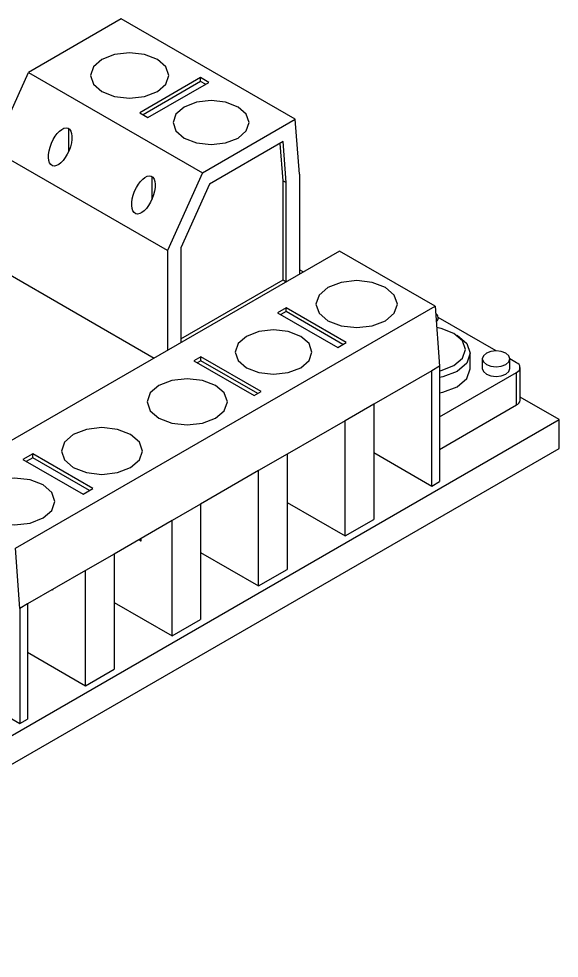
# Model space of a CAD drawing. Header units: millimetres. Extents: x 36 to 151, y 48 to 186.
# Drawn here: x 103.91 to 108.5, y 145.43 to 153.42 of the extents above; entities that cross this region are included whole.
import ezdxf

# ---------------------------------------------------------------- set-up
doc = ezdxf.new("R2010")
doc.units = ezdxf.units.MM

msp = doc.modelspace()

# ---------------------------------------------------------------- linework, layer by layer
at = {"color": 7, "linetype": 'Continuous', "lineweight": 25}
for p, q in [((104.7795, 153.4187), (103.9908, 152.9634)), ((106.258, 152.5652), (104.7795, 153.4187)), ((103.6937, 152.302), (103.9908, 152.9634)), ((103.9908, 152.9634), (105.4693, 152.1099)), ((105.454, 152.9187), (104.9362, 152.6197)), ((105.454, 152.886), (104.9645, 152.6034)), ((105.0062, 152.5793), (105.524, 152.8783)), ((105.524, 152.8783), (105.454, 152.9187)), ((105.454, 152.886), (105.454, 152.9187)), ((105.4957, 152.8619), (105.454, 152.886)), ((104.9362, 152.6197), (105.0062, 152.5793)), ((105.4693, 152.1099), (106.258, 152.5652)), ((106.2951, 152.0967), (106.258, 152.5652)), ((104.3314, 152.4867), (104.3314, 152.2887)), ((106.1543, 152.3747), (105.5281, 152.0133)), ((106.1819, 152.0257), (106.1543, 152.3747)), ((105.1722, 151.4485), (103.6937, 152.302)), ((106.1537, 152.0421), (106.1285, 152.3598)), ((105.0385, 152.0784), (105.0385, 151.8805)), ((105.4693, 152.1099), (105.1722, 151.4485)), ((106.2951, 152.0967), (106.2951, 151.2486)), ((105.5281, 152.0133), (105.2853, 151.4726)), ((106.1537, 151.1986), (106.1537, 152.0421)), ((106.1537, 152.0421), (106.1819, 152.0257)), ((106.1819, 151.1832), (106.1819, 152.0257)), ((106.634, 151.4442), (103.0696, 149.3865)), ((105.1722, 151.4485), (105.1722, 150.6003)), ((105.2853, 151.4726), (105.2853, 150.6656)), ((107.4455, 150.9757), (106.634, 151.4442)), ((103.6937, 151.3222), (105.0581, 150.5345)), ((106.3257, 151.2662), (106.2951, 151.2839)), ((105.2853, 150.6973), (106.1537, 151.1986)), ((106.1537, 151.1986), (106.1811, 151.1827)), ((103.8811, 148.9181), (107.4455, 150.9757)), ((106.1791, 150.9619), (106.1071, 150.9204)), ((106.6901, 150.6669), (106.1791, 150.9619)), ((106.1791, 150.9292), (106.1791, 150.9619)), ((107.4455, 150.9757), (107.4826, 150.4644)), ((106.1071, 150.9204), (106.6181, 150.6253)), ((106.1791, 150.9292), (106.1354, 150.904)), ((106.6618, 150.6506), (106.1791, 150.9292)), ((107.9649, 150.5951), (107.4722, 150.8795)), ((106.6181, 150.6253), (106.6901, 150.6669)), ((105.4558, 150.5443), (105.3966, 150.5102)), ((105.9668, 150.2493), (105.4558, 150.5443)), ((105.4558, 150.5117), (105.4558, 150.5443)), ((107.743, 150.4441), (107.743, 150.5748)), ((105.3966, 150.5102), (105.9076, 150.2152)), ((105.4558, 150.5117), (105.4248, 150.4938)), ((105.9385, 150.233), (105.4558, 150.5117)), ((107.4826, 150.4644), (107.4175, 150.4268)), ((107.4826, 150.4644), (107.4826, 149.4845)), ((107.8472, 150.5279), (107.8472, 150.4462)), ((108.1385, 150.4948), (108.0799, 150.5287)), ((108.0799, 150.4462), (108.0799, 150.5279)), ((107.4175, 150.4268), (106.9247, 150.1423)), ((107.4175, 149.4469), (107.4175, 150.4268)), ((107.4826, 150.0346), (108.1385, 150.4132)), ((108.1385, 150.1356), (108.1385, 150.4132)), ((108.1678, 150.1764), (108.1678, 150.454)), ((105.9076, 150.2152), (105.9668, 150.2493)), ((106.9247, 150.1423), (106.6821, 150.0022)), ((106.9247, 150.1423), (106.9247, 149.1625)), ((108.5003, 150.0109), (108.1678, 150.2029)), ((107.4826, 149.7569), (108.1385, 150.1356)), ((100.9941, 145.6776), (108.5003, 150.0109)), ((106.6821, 150.0022), (106.1893, 149.7178)), ((106.6821, 149.0224), (106.6821, 150.0022)), ((108.5003, 149.7659), (108.5003, 150.0109)), ((100.9941, 145.4327), (108.5003, 149.7659)), ((104.0281, 149.7201), (103.9435, 149.6713)), ((103.9435, 149.6713), (104.4545, 149.3763)), ((104.0281, 149.6875), (103.9718, 149.655)), ((104.5391, 149.4251), (104.0281, 149.7201)), ((104.0281, 149.6875), (104.0281, 149.7201)), ((104.5108, 149.4088), (104.0281, 149.6875)), ((106.1893, 149.7178), (105.9467, 149.5777)), ((106.1893, 149.7178), (106.1893, 148.7379)), ((106.9247, 149.7314), (107.4175, 149.4469)), ((105.9467, 149.5777), (105.4539, 149.2933)), ((105.9467, 148.5979), (105.9467, 149.5777)), ((104.4545, 149.3763), (104.5391, 149.4251)), ((107.4175, 149.4469), (107.4826, 149.4845)), ((105.4539, 149.2933), (105.2113, 149.1532)), ((105.4539, 149.2933), (105.4539, 148.3134)), ((106.1893, 149.3068), (106.6821, 149.0224)), ((105.2113, 149.1532), (104.7185, 148.8687)), ((105.2113, 148.1733), (105.2113, 149.1532)), ((106.6821, 149.0224), (106.9247, 149.1625)), ((104.948, 148.9786), (104.9284, 148.9899)), ((104.948, 148.9786), (104.9386, 148.9958)), ((104.948, 148.9786), (104.948, 149.0012)), ((103.9182, 148.4067), (103.8811, 148.9181)), ((104.7185, 148.8687), (104.4759, 148.7286)), ((104.7185, 148.8687), (104.7185, 147.8889)), ((105.4539, 148.8823), (105.9467, 148.5979)), ((104.4759, 148.7286), (103.9832, 148.4442)), ((104.4759, 147.7488), (104.4759, 148.7286)), ((105.9467, 148.5979), (106.1893, 148.7379)), ((104.1986, 148.5621), (104.193, 148.5653)), ((104.1986, 148.5621), (104.1957, 148.5669)), ((104.1986, 148.5621), (104.1986, 148.5686)), ((103.9832, 148.4442), (103.9182, 148.4067)), ((103.9182, 148.4067), (103.9182, 147.4269)), ((103.9832, 148.4442), (103.9832, 147.4643)), ((104.7185, 148.4578), (105.2113, 148.1733)), ((105.2113, 148.1733), (105.4539, 148.3134)), ((102.7725, 148.0882), (103.9182, 147.4269)), ((103.9832, 148.0332), (104.4759, 147.7488)), ((104.4759, 147.7488), (104.7185, 147.8889)), ((103.9182, 147.4269), (103.9832, 147.4643))]:
    msp.add_line(p, q, dxfattribs=at)
at = {"color": 7, "linetype": 'Continuous', "lineweight": 25, "flags": 128}
for points in [[(104.615, 152.8004), (104.723, 152.7588), (104.8505, 152.7441), (104.9779, 152.7588), (105.086, 152.8004), (105.1582, 152.8628), (105.1835, 152.9364), (105.1582, 153.01), (105.086, 153.0723), (104.9779, 153.114), (104.8505, 153.1286), (104.723, 153.114), (104.615, 153.0723), (104.5428, 153.01), (104.5174, 152.9364), (104.5428, 152.8628), (104.615, 152.8004)], [(105.3139, 152.4048), (105.4188, 152.3644), (105.5426, 152.3501), (105.6664, 152.3644), (105.7713, 152.4048), (105.8414, 152.4654), (105.866, 152.5368), (105.8414, 152.6083), (105.7713, 152.6688), (105.6664, 152.7093), (105.5426, 152.7235), (105.4188, 152.7093), (105.3139, 152.6688), (105.2438, 152.6083), (105.2192, 152.5368), (105.2438, 152.4654), (105.3139, 152.4048)], [(106.5349, 150.8524), (106.6471, 150.8091), (106.7796, 150.7939), (106.912, 150.8091), (107.0242, 150.8524), (107.0992, 150.9172), (107.1256, 150.9937), (107.0992, 151.0701), (107.0242, 151.1349), (106.912, 151.1782), (106.7796, 151.1934), (106.6471, 151.1782), (106.5349, 151.1349), (106.4599, 151.0701), (106.4336, 150.9937), (106.4599, 150.9172), (106.5349, 150.8524)], [(107.4826, 150.4257), (107.4962, 150.4287), (107.6049, 150.4706), (107.6775, 150.5334), (107.703, 150.6074), (107.6775, 150.6815), (107.6049, 150.7442), (107.4962, 150.7862), (107.4587, 150.7936)], [(105.8424, 150.4526), (105.9483, 150.4118), (106.0732, 150.3974), (106.1982, 150.4118), (106.3041, 150.4526), (106.3749, 150.5138), (106.3997, 150.5859), (106.3749, 150.6581), (106.3041, 150.7192), (106.1982, 150.7601), (106.0732, 150.7744), (105.9483, 150.7601), (105.8424, 150.7192), (105.7716, 150.6581), (105.7467, 150.5859), (105.7716, 150.5138), (105.8424, 150.4526)], [(107.6332, 150.7279), (107.7145, 150.6576), (107.743, 150.5748), (107.7145, 150.4919), (107.6332, 150.4217), (107.5115, 150.3747), (107.4826, 150.3686)], [(108.0458, 150.5754), (108.0081, 150.5899), (107.9635, 150.5951), (107.919, 150.5899), (107.8813, 150.5754), (107.8561, 150.5536), (107.8472, 150.5279), (107.8561, 150.5022), (107.8813, 150.4804), (107.919, 150.4659), (107.9635, 150.4607), (108.0081, 150.4659), (108.0458, 150.4804), (108.071, 150.5022), (108.0799, 150.5279), (108.071, 150.5536), (108.0458, 150.5754)], [(107.4826, 150.238), (107.5115, 150.2441), (107.6332, 150.291), (107.7145, 150.3613), (107.743, 150.4441)], [(107.8472, 150.4462), (107.8561, 150.4205), (107.8813, 150.3988), (107.919, 150.3842), (107.9635, 150.3791), (108.0081, 150.3842), (108.0458, 150.3988), (108.071, 150.4205), (108.0799, 150.4462), (108.0799, 150.4462)], [(105.0986, 150.0233), (105.2093, 149.9806), (105.3397, 149.9656), (105.4702, 149.9806), (105.5809, 150.0233), (105.6548, 150.0872), (105.6807, 150.1625), (105.6548, 150.2378), (105.5809, 150.3017), (105.4702, 150.3444), (105.3397, 150.3593), (105.2093, 150.3444), (105.0986, 150.3017), (105.0247, 150.2378), (104.9988, 150.1625), (105.0247, 150.0872), (105.0986, 150.0233)], [(104.372, 149.6038), (104.4836, 149.5608), (104.6153, 149.5456), (104.747, 149.5608), (104.8586, 149.6038), (104.9332, 149.6683), (104.9594, 149.7443), (104.9332, 149.8203), (104.8586, 149.8847), (104.747, 149.9278), (104.6153, 149.9429), (104.4836, 149.9278), (104.372, 149.8847), (104.2974, 149.8203), (104.2712, 149.7443), (104.2974, 149.6683), (104.372, 149.6038)], [(103.6298, 149.1753), (103.7413, 149.1323), (103.8728, 149.1172), (104.0043, 149.1323), (104.1157, 149.1753), (104.1902, 149.2397), (104.2164, 149.3156), (104.1902, 149.3915), (104.1157, 149.4559), (104.0043, 149.4989), (103.8728, 149.514), (103.7413, 149.4989), (103.6298, 149.4559), (103.5553, 149.3915), (103.5291, 149.3156), (103.5553, 149.2397), (103.6298, 149.1753)]]:
    msp.add_lwpolyline(points, dxfattribs=at)
at = {"color": 7, "linetype": 'Continuous', "lineweight": 25}
for centre, radius, start, end in [((107.4262, 150.8769), 0.0453, 309.80751, 58.49595), ((108.123, 150.454), 0.0437, 290.78342, 69.21658), ((108.1177, 150.1814), 0.0503, 294.37466, 354.3052)]:
    msp.add_arc(centre, radius, start, end, dxfattribs=at)
for centre in [(104.2608, 152.3294), (104.9679, 151.9212)]:
    msp.add_ellipse(centre, major_axis=(0.0661, 0.1594), ratio=0.469273, dxfattribs=at)

doc.saveas('drawing.dxf')
